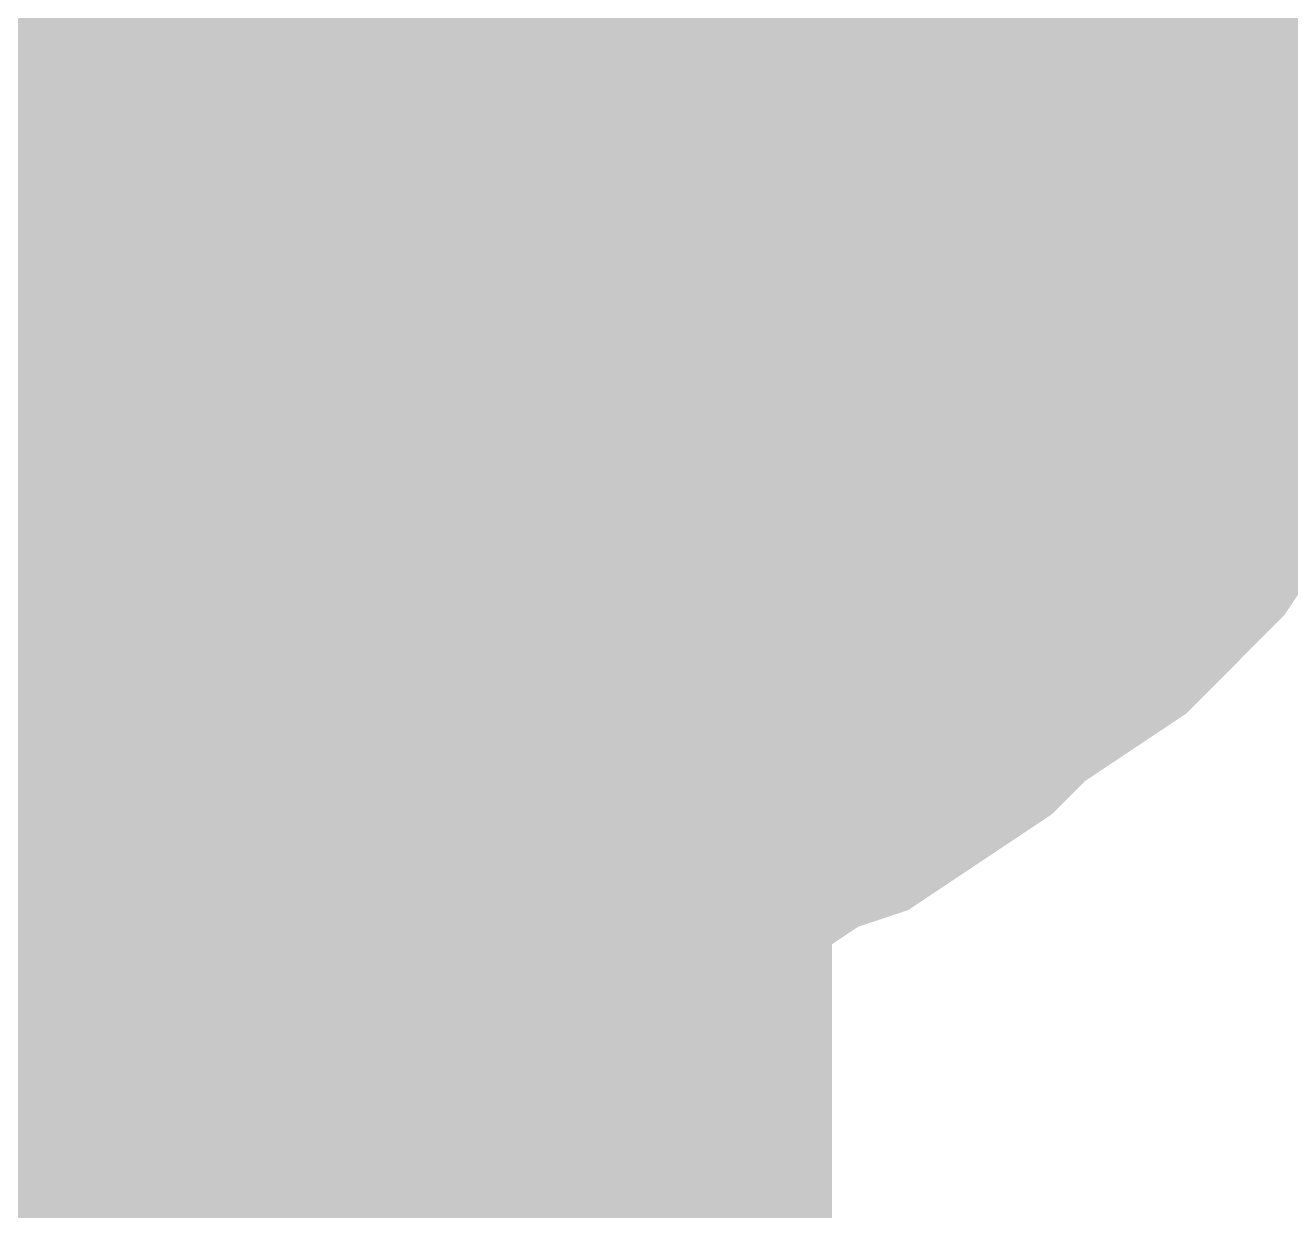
# Model space of a CAD drawing. Header units: inches. Extents: x 0 to 841, y 0 to 594.
# Drawn here: x 199.854 to 200.703, y 556.481 to 557.277 of the extents above; entities that cross this region are included whole.
import ezdxf

# ---------------------------------------------------------------- set-up
doc = ezdxf.new("R2010")
doc.units = ezdxf.units.IN
doc.layers.add('Sheet', color=255, linetype='Continuous')

msp = doc.modelspace()

# ---------------------------------------------------------------- linework, layer by layer
at = {"layer": 'Sheet'}
for points in [[(200.02047, 557.49263, 0.7493, 0.7493, 0), (200.02047, 562.48979, 0.7493, 0.7493, 0)], [(187.5227, 557.49263, 0.7493, 0.7493, 0), (200.02047, 557.49263, 0.7493, 0.7493, 0), (200.02047, 557.49263, 0.7493, 0.7493, 0), (215.02228, 557.49263, 0.7493, 0.7493, 0), (215.02228, 557.49263, 0.7493, 0.7493, 0), (227.52005, 557.49263, 0.7493, 0.7493, 0)], [(200.02047, 557.49263, 0.7493, 0.7493, 0), (200.02047, 551.99013, 0.7493, 0.7493, 0)], [(200.02047, 557.49263, 0.7493, 0.7493, 0), (200.02047, 557.49263, 0.7493, 0.7493, 0)], [(200.02047, 552.49546, 0.29972, 0.29972, 0), (200.02047, 557.49263, 0.29972, 0.29972, 0)], [(200.78403, 557.45894, 0.29972, 0.29972, 0), (200.78403, 557.41402, 0.29972, 0.29972, 0), (200.7728, 557.38033, 0.29972, 0.29972, 0), (200.7728, 557.33541, 0.29972, 0.29972, 0), (200.76158, 557.30172, 0.29972, 0.29972, 0), (200.75035, 557.26804, 0.29972, 0.29972, 0), (200.73912, 557.23435, 0.29972, 0.29972, 0), (200.72789, 557.20066, 0.29972, 0.29972, 0), (200.70543, 557.16697, 0.29972, 0.29972, 0), (200.6942, 557.13328, 0.29972, 0.29972, 0), (200.67174, 557.09959, 0.29972, 0.29972, 0), (200.64929, 557.0659, 0.29972, 0.29972, 0), (200.62683, 557.04344, 0.29972, 0.29972, 0), (200.60437, 557.00976, 0.29972, 0.29972, 0), (200.58191, 556.97607, 0.29972, 0.29972, 0), (200.55946, 556.95361, 0.29972, 0.29972, 0), (200.537, 556.93115, 0.29972, 0.29972, 0), (200.50331, 556.90869, 0.29972, 0.29972, 0), (200.46962, 556.88623, 0.29972, 0.29972, 0), (200.44717, 556.86377, 0.29972, 0.29972, 0), (200.41348, 556.84131, 0.29972, 0.29972, 0), (200.37979, 556.81885, 0.29972, 0.29972, 0), (200.34611, 556.80762, 0.29972, 0.29972, 0), (200.31242, 556.78516, 0.29972, 0.29972, 0), (200.27873, 556.77393, 0.29972, 0.29972, 0), (200.24505, 556.7627, 0.29972, 0.29972, 0), (200.21136, 556.75148, 0.29972, 0.29972, 0), (200.17767, 556.74025, 0.29972, 0.29972, 0), (200.13276, 556.74025, 0.29972, 0.29972, 0), (200.09907, 556.72902, 0.29972, 0.29972, 0), (200.05415, 556.72902, 0.29972, 0.29972, 0), (200.02047, 556.72902, 0.29972, 0.29972, 0)], [(200.78403, 557.45894, 0.29972, 0.29972, 0), (200.78403, 557.41402, 0.29972, 0.29972, 0), (200.7728, 557.38033, 0.29972, 0.29972, 0), (200.7728, 557.33541, 0.29972, 0.29972, 0), (200.76158, 557.30172, 0.29972, 0.29972, 0), (200.75035, 557.26804, 0.29972, 0.29972, 0), (200.73912, 557.23435, 0.29972, 0.29972, 0), (200.72789, 557.20066, 0.29972, 0.29972, 0), (200.70543, 557.16697, 0.29972, 0.29972, 0), (200.6942, 557.13328, 0.29972, 0.29972, 0), (200.67174, 557.09959, 0.29972, 0.29972, 0), (200.64929, 557.0659, 0.29972, 0.29972, 0), (200.62683, 557.04344, 0.29972, 0.29972, 0), (200.60437, 557.00976, 0.29972, 0.29972, 0), (200.58191, 556.97607, 0.29972, 0.29972, 0), (200.55946, 556.95361, 0.29972, 0.29972, 0), (200.537, 556.93115, 0.29972, 0.29972, 0), (200.50331, 556.90869, 0.29972, 0.29972, 0), (200.46962, 556.88623, 0.29972, 0.29972, 0), (200.44717, 556.86377, 0.29972, 0.29972, 0), (200.41348, 556.84131, 0.29972, 0.29972, 0), (200.37979, 556.81885, 0.29972, 0.29972, 0), (200.34611, 556.80762, 0.29972, 0.29972, 0), (200.31242, 556.78516, 0.29972, 0.29972, 0), (200.27873, 556.77393, 0.29972, 0.29972, 0), (200.24505, 556.7627, 0.29972, 0.29972, 0), (200.21136, 556.75148, 0.29972, 0.29972, 0), (200.17767, 556.74025, 0.29972, 0.29972, 0), (200.13276, 556.74025, 0.29972, 0.29972, 0), (200.09907, 556.72902, 0.29972, 0.29972, 0), (200.05415, 556.72902, 0.29972, 0.29972, 0), (200.02047, 556.72902, 0.29972, 0.29972, 0)], [(200.78403, 557.45894, 0.29972, 0.29972, 0), (200.78403, 557.41402, 0.29972, 0.29972, 0), (200.7728, 557.38033, 0.29972, 0.29972, 0), (200.7728, 557.33541, 0.29972, 0.29972, 0), (200.76158, 557.30172, 0.29972, 0.29972, 0), (200.75035, 557.26804, 0.29972, 0.29972, 0), (200.73912, 557.23435, 0.29972, 0.29972, 0), (200.72789, 557.20066, 0.29972, 0.29972, 0), (200.70543, 557.16697, 0.29972, 0.29972, 0), (200.6942, 557.13328, 0.29972, 0.29972, 0), (200.67174, 557.09959, 0.29972, 0.29972, 0), (200.64929, 557.0659, 0.29972, 0.29972, 0), (200.62683, 557.04344, 0.29972, 0.29972, 0), (200.60437, 557.00976, 0.29972, 0.29972, 0), (200.58191, 556.97607, 0.29972, 0.29972, 0), (200.55946, 556.95361, 0.29972, 0.29972, 0), (200.537, 556.93115, 0.29972, 0.29972, 0), (200.50331, 556.90869, 0.29972, 0.29972, 0), (200.46962, 556.88623, 0.29972, 0.29972, 0), (200.44717, 556.86377, 0.29972, 0.29972, 0), (200.41348, 556.84131, 0.29972, 0.29972, 0), (200.37979, 556.81885, 0.29972, 0.29972, 0), (200.34611, 556.80762, 0.29972, 0.29972, 0), (200.31242, 556.78516, 0.29972, 0.29972, 0), (200.27873, 556.77393, 0.29972, 0.29972, 0), (200.24505, 556.7627, 0.29972, 0.29972, 0), (200.21136, 556.75148, 0.29972, 0.29972, 0), (200.17767, 556.74025, 0.29972, 0.29972, 0), (200.13276, 556.74025, 0.29972, 0.29972, 0), (200.09907, 556.72902, 0.29972, 0.29972, 0), (200.05415, 556.72902, 0.29972, 0.29972, 0), (200.02047, 556.72902, 0.29972, 0.29972, 0)], [(200.78403, 557.45894, 0.29972, 0.29972, 0), (200.78403, 557.41402, 0.29972, 0.29972, 0), (200.7728, 557.38033, 0.29972, 0.29972, 0), (200.7728, 557.33541, 0.29972, 0.29972, 0), (200.76158, 557.30172, 0.29972, 0.29972, 0), (200.75035, 557.26804, 0.29972, 0.29972, 0), (200.73912, 557.23435, 0.29972, 0.29972, 0), (200.72789, 557.20066, 0.29972, 0.29972, 0), (200.70543, 557.16697, 0.29972, 0.29972, 0), (200.6942, 557.13328, 0.29972, 0.29972, 0), (200.67174, 557.09959, 0.29972, 0.29972, 0), (200.64929, 557.0659, 0.29972, 0.29972, 0), (200.62683, 557.04344, 0.29972, 0.29972, 0), (200.60437, 557.00976, 0.29972, 0.29972, 0), (200.58191, 556.97607, 0.29972, 0.29972, 0), (200.55946, 556.95361, 0.29972, 0.29972, 0), (200.537, 556.93115, 0.29972, 0.29972, 0), (200.50331, 556.90869, 0.29972, 0.29972, 0), (200.46962, 556.88623, 0.29972, 0.29972, 0), (200.44717, 556.86377, 0.29972, 0.29972, 0), (200.41348, 556.84131, 0.29972, 0.29972, 0), (200.37979, 556.81885, 0.29972, 0.29972, 0), (200.34611, 556.80762, 0.29972, 0.29972, 0), (200.31242, 556.78516, 0.29972, 0.29972, 0), (200.27873, 556.77393, 0.29972, 0.29972, 0), (200.24505, 556.7627, 0.29972, 0.29972, 0), (200.21136, 556.75148, 0.29972, 0.29972, 0), (200.17767, 556.74025, 0.29972, 0.29972, 0), (200.13276, 556.74025, 0.29972, 0.29972, 0), (200.09907, 556.72902, 0.29972, 0.29972, 0), (200.05415, 556.72902, 0.29972, 0.29972, 0), (200.02047, 556.72902, 0.29972, 0.29972, 0)], [(200.78403, 557.45894, 0.29972, 0.29972, 0), (200.78403, 557.41402, 0.29972, 0.29972, 0), (200.7728, 557.38033, 0.29972, 0.29972, 0), (200.7728, 557.33541, 0.29972, 0.29972, 0), (200.76158, 557.30172, 0.29972, 0.29972, 0), (200.75035, 557.26804, 0.29972, 0.29972, 0), (200.73912, 557.23435, 0.29972, 0.29972, 0), (200.72789, 557.20066, 0.29972, 0.29972, 0), (200.70543, 557.16697, 0.29972, 0.29972, 0), (200.6942, 557.13328, 0.29972, 0.29972, 0), (200.67174, 557.09959, 0.29972, 0.29972, 0), (200.64929, 557.0659, 0.29972, 0.29972, 0), (200.62683, 557.04344, 0.29972, 0.29972, 0), (200.60437, 557.00976, 0.29972, 0.29972, 0), (200.58191, 556.97607, 0.29972, 0.29972, 0), (200.55946, 556.95361, 0.29972, 0.29972, 0), (200.537, 556.93115, 0.29972, 0.29972, 0), (200.50331, 556.90869, 0.29972, 0.29972, 0), (200.46962, 556.88623, 0.29972, 0.29972, 0), (200.44717, 556.86377, 0.29972, 0.29972, 0), (200.41348, 556.84131, 0.29972, 0.29972, 0), (200.37979, 556.81885, 0.29972, 0.29972, 0), (200.34611, 556.80762, 0.29972, 0.29972, 0), (200.31242, 556.78516, 0.29972, 0.29972, 0), (200.27873, 556.77393, 0.29972, 0.29972, 0), (200.24505, 556.7627, 0.29972, 0.29972, 0), (200.21136, 556.75148, 0.29972, 0.29972, 0), (200.17767, 556.74025, 0.29972, 0.29972, 0), (200.13276, 556.74025, 0.29972, 0.29972, 0), (200.09907, 556.72902, 0.29972, 0.29972, 0), (200.05415, 556.72902, 0.29972, 0.29972, 0), (200.02047, 556.72902, 0.29972, 0.29972, 0)], [(200.52577, 557.43648, 0.29972, 0.29972, 0), (200.51454, 557.41402, 0.29972, 0.29972, 0), (200.51454, 557.39156, 0.29972, 0.29972, 0), (200.51454, 557.3691, 0.29972, 0.29972, 0), (200.50331, 557.34664, 0.29972, 0.29972, 0), (200.49208, 557.31295, 0.29972, 0.29972, 0), (200.48085, 557.2905, 0.29972, 0.29972, 0), (200.48085, 557.26804, 0.29972, 0.29972, 0), (200.46962, 557.24558, 0.29972, 0.29972, 0), (200.4584, 557.23435, 0.29972, 0.29972, 0), (200.43594, 557.21189, 0.29972, 0.29972, 0), (200.42471, 557.18943, 0.29972, 0.29972, 0), (200.41348, 557.16697, 0.29972, 0.29972, 0), (200.39102, 557.15574, 0.29972, 0.29972, 0), (200.37979, 557.13328, 0.29972, 0.29972, 0), (200.35734, 557.12205, 0.29972, 0.29972, 0), (200.34611, 557.09959, 0.29972, 0.29972, 0), (200.32365, 557.08836, 0.29972, 0.29972, 0), (200.30119, 557.07713, 0.29972, 0.29972, 0), (200.27873, 557.05467, 0.29972, 0.29972, 0), (200.2675, 557.04344, 0.29972, 0.29972, 0), (200.24505, 557.03221, 0.29972, 0.29972, 0), (200.22259, 557.03221, 0.29972, 0.29972, 0), (200.20013, 557.02099, 0.29972, 0.29972, 0), (200.16644, 557.00976, 0.29972, 0.29972, 0), (200.14399, 556.99853, 0.29972, 0.29972, 0), (200.12153, 556.99853, 0.29972, 0.29972, 0), (200.09907, 556.99853, 0.29972, 0.29972, 0), (200.07661, 556.9873, 0.29972, 0.29972, 0), (200.04293, 556.9873, 0.29972, 0.29972, 0), (200.02047, 556.9873, 0.29972, 0.29972, 0)], [(200.52577, 557.43648, 0.29972, 0.29972, 0), (200.51454, 557.41402, 0.29972, 0.29972, 0), (200.51454, 557.39156, 0.29972, 0.29972, 0), (200.51454, 557.3691, 0.29972, 0.29972, 0), (200.50331, 557.34664, 0.29972, 0.29972, 0), (200.49208, 557.31295, 0.29972, 0.29972, 0), (200.48085, 557.2905, 0.29972, 0.29972, 0), (200.48085, 557.26804, 0.29972, 0.29972, 0), (200.46962, 557.24558, 0.29972, 0.29972, 0), (200.4584, 557.23435, 0.29972, 0.29972, 0), (200.43594, 557.21189, 0.29972, 0.29972, 0), (200.42471, 557.18943, 0.29972, 0.29972, 0), (200.41348, 557.16697, 0.29972, 0.29972, 0), (200.39102, 557.15574, 0.29972, 0.29972, 0), (200.37979, 557.13328, 0.29972, 0.29972, 0), (200.35734, 557.12205, 0.29972, 0.29972, 0), (200.34611, 557.09959, 0.29972, 0.29972, 0), (200.32365, 557.08836, 0.29972, 0.29972, 0), (200.30119, 557.07713, 0.29972, 0.29972, 0), (200.27873, 557.05467, 0.29972, 0.29972, 0), (200.2675, 557.04344, 0.29972, 0.29972, 0), (200.24505, 557.03221, 0.29972, 0.29972, 0), (200.22259, 557.03221, 0.29972, 0.29972, 0), (200.20013, 557.02099, 0.29972, 0.29972, 0), (200.16644, 557.00976, 0.29972, 0.29972, 0), (200.14399, 556.99853, 0.29972, 0.29972, 0), (200.12153, 556.99853, 0.29972, 0.29972, 0), (200.09907, 556.99853, 0.29972, 0.29972, 0), (200.07661, 556.9873, 0.29972, 0.29972, 0), (200.04293, 556.9873, 0.29972, 0.29972, 0), (200.02047, 556.9873, 0.29972, 0.29972, 0)], [(200.52577, 557.43648, 0.29972, 0.29972, 0), (200.51454, 557.41402, 0.29972, 0.29972, 0), (200.51454, 557.39156, 0.29972, 0.29972, 0), (200.51454, 557.3691, 0.29972, 0.29972, 0), (200.50331, 557.34664, 0.29972, 0.29972, 0), (200.49208, 557.31295, 0.29972, 0.29972, 0), (200.48085, 557.2905, 0.29972, 0.29972, 0), (200.48085, 557.26804, 0.29972, 0.29972, 0), (200.46962, 557.24558, 0.29972, 0.29972, 0), (200.4584, 557.23435, 0.29972, 0.29972, 0), (200.43594, 557.21189, 0.29972, 0.29972, 0), (200.42471, 557.18943, 0.29972, 0.29972, 0), (200.41348, 557.16697, 0.29972, 0.29972, 0), (200.39102, 557.15574, 0.29972, 0.29972, 0), (200.37979, 557.13328, 0.29972, 0.29972, 0), (200.35734, 557.12205, 0.29972, 0.29972, 0), (200.34611, 557.09959, 0.29972, 0.29972, 0), (200.32365, 557.08836, 0.29972, 0.29972, 0), (200.30119, 557.07713, 0.29972, 0.29972, 0), (200.27873, 557.05467, 0.29972, 0.29972, 0), (200.2675, 557.04344, 0.29972, 0.29972, 0), (200.24505, 557.03221, 0.29972, 0.29972, 0), (200.22259, 557.03221, 0.29972, 0.29972, 0), (200.20013, 557.02099, 0.29972, 0.29972, 0), (200.16644, 557.00976, 0.29972, 0.29972, 0), (200.14399, 556.99853, 0.29972, 0.29972, 0), (200.12153, 556.99853, 0.29972, 0.29972, 0), (200.09907, 556.99853, 0.29972, 0.29972, 0), (200.07661, 556.9873, 0.29972, 0.29972, 0), (200.04293, 556.9873, 0.29972, 0.29972, 0), (200.02047, 556.9873, 0.29972, 0.29972, 0)], [(200.52577, 557.43648, 0.29972, 0.29972, 0), (200.51454, 557.41402, 0.29972, 0.29972, 0), (200.51454, 557.39156, 0.29972, 0.29972, 0), (200.51454, 557.3691, 0.29972, 0.29972, 0), (200.50331, 557.34664, 0.29972, 0.29972, 0), (200.49208, 557.31295, 0.29972, 0.29972, 0), (200.48085, 557.2905, 0.29972, 0.29972, 0), (200.48085, 557.26804, 0.29972, 0.29972, 0), (200.46962, 557.24558, 0.29972, 0.29972, 0), (200.4584, 557.23435, 0.29972, 0.29972, 0), (200.43594, 557.21189, 0.29972, 0.29972, 0), (200.42471, 557.18943, 0.29972, 0.29972, 0), (200.41348, 557.16697, 0.29972, 0.29972, 0), (200.39102, 557.15574, 0.29972, 0.29972, 0), (200.37979, 557.13328, 0.29972, 0.29972, 0), (200.35734, 557.12205, 0.29972, 0.29972, 0), (200.34611, 557.09959, 0.29972, 0.29972, 0), (200.32365, 557.08836, 0.29972, 0.29972, 0), (200.30119, 557.07713, 0.29972, 0.29972, 0), (200.27873, 557.05467, 0.29972, 0.29972, 0), (200.2675, 557.04344, 0.29972, 0.29972, 0), (200.24505, 557.03221, 0.29972, 0.29972, 0), (200.22259, 557.03221, 0.29972, 0.29972, 0), (200.20013, 557.02099, 0.29972, 0.29972, 0), (200.16644, 557.00976, 0.29972, 0.29972, 0), (200.14399, 556.99853, 0.29972, 0.29972, 0), (200.12153, 556.99853, 0.29972, 0.29972, 0), (200.09907, 556.99853, 0.29972, 0.29972, 0), (200.07661, 556.9873, 0.29972, 0.29972, 0), (200.04293, 556.9873, 0.29972, 0.29972, 0), (200.02047, 556.9873, 0.29972, 0.29972, 0)], [(200.50331, 557.34664, 0.09906, 0.09906, 0), (200.49208, 557.31295, 0.09906, 0.09906, 0), (200.48085, 557.2905, 0.09906, 0.09906, 0), (200.48085, 557.26804, 0.09906, 0.09906, 0), (200.46962, 557.24558, 0.09906, 0.09906, 0), (200.4584, 557.23435, 0.09906, 0.09906, 0), (200.43594, 557.21189, 0.09906, 0.09906, 0), (200.42471, 557.18943, 0.09906, 0.09906, 0), (200.41348, 557.16697, 0.09906, 0.09906, 0), (200.39102, 557.15574, 0.09906, 0.09906, 0), (200.37979, 557.13328, 0.09906, 0.09906, 0), (200.35734, 557.12205, 0.09906, 0.09906, 0), (200.34611, 557.09959, 0.09906, 0.09906, 0), (200.32365, 557.08836, 0.09906, 0.09906, 0), (200.30119, 557.07713, 0.09906, 0.09906, 0), (200.27873, 557.05467, 0.09906, 0.09906, 0), (200.2675, 557.04344, 0.09906, 0.09906, 0), (200.24505, 557.03221, 0.09906, 0.09906, 0), (200.22259, 557.03221, 0.09906, 0.09906, 0), (200.20013, 557.02099, 0.09906, 0.09906, 0), (200.16644, 557.00976, 0.09906, 0.09906, 0), (200.14399, 556.99853, 0.09906, 0.09906, 0), (200.12153, 556.99853, 0.09906, 0.09906, 0), (200.09907, 556.99853, 0.09906, 0.09906, 0), (200.07661, 556.9873, 0.09906, 0.09906, 0), (200.04293, 556.9873, 0.09906, 0.09906, 0), (200.02047, 556.9873, 0.09906, 0.09906, 0)], [(200.50331, 557.34664, 0.09906, 0.09906, 0), (200.49208, 557.31295, 0.09906, 0.09906, 0), (200.48085, 557.2905, 0.09906, 0.09906, 0), (200.48085, 557.26804, 0.09906, 0.09906, 0), (200.46962, 557.24558, 0.09906, 0.09906, 0), (200.4584, 557.23435, 0.09906, 0.09906, 0), (200.43594, 557.21189, 0.09906, 0.09906, 0), (200.42471, 557.18943, 0.09906, 0.09906, 0), (200.41348, 557.16697, 0.09906, 0.09906, 0), (200.39102, 557.15574, 0.09906, 0.09906, 0), (200.37979, 557.13328, 0.09906, 0.09906, 0), (200.35734, 557.12205, 0.09906, 0.09906, 0), (200.34611, 557.09959, 0.09906, 0.09906, 0), (200.32365, 557.08836, 0.09906, 0.09906, 0), (200.30119, 557.07713, 0.09906, 0.09906, 0), (200.27873, 557.05467, 0.09906, 0.09906, 0), (200.2675, 557.04344, 0.09906, 0.09906, 0), (200.24505, 557.03221, 0.09906, 0.09906, 0), (200.22259, 557.03221, 0.09906, 0.09906, 0), (200.20013, 557.02099, 0.09906, 0.09906, 0), (200.16644, 557.00976, 0.09906, 0.09906, 0), (200.14399, 556.99853, 0.09906, 0.09906, 0), (200.12153, 556.99853, 0.09906, 0.09906, 0), (200.09907, 556.99853, 0.09906, 0.09906, 0), (200.07661, 556.9873, 0.09906, 0.09906, 0), (200.04293, 556.9873, 0.09906, 0.09906, 0), (200.02047, 556.9873, 0.09906, 0.09906, 0)], [(200.50331, 557.34664, 0.09906, 0.09906, 0), (200.49208, 557.31295, 0.09906, 0.09906, 0), (200.48085, 557.2905, 0.09906, 0.09906, 0), (200.48085, 557.26804, 0.09906, 0.09906, 0), (200.46962, 557.24558, 0.09906, 0.09906, 0), (200.4584, 557.23435, 0.09906, 0.09906, 0), (200.43594, 557.21189, 0.09906, 0.09906, 0), (200.42471, 557.18943, 0.09906, 0.09906, 0), (200.41348, 557.16697, 0.09906, 0.09906, 0), (200.39102, 557.15574, 0.09906, 0.09906, 0), (200.37979, 557.13328, 0.09906, 0.09906, 0), (200.35734, 557.12205, 0.09906, 0.09906, 0), (200.34611, 557.09959, 0.09906, 0.09906, 0), (200.32365, 557.08836, 0.09906, 0.09906, 0), (200.30119, 557.07713, 0.09906, 0.09906, 0), (200.27873, 557.05467, 0.09906, 0.09906, 0), (200.2675, 557.04344, 0.09906, 0.09906, 0), (200.24505, 557.03221, 0.09906, 0.09906, 0), (200.22259, 557.03221, 0.09906, 0.09906, 0), (200.20013, 557.02099, 0.09906, 0.09906, 0), (200.16644, 557.00976, 0.09906, 0.09906, 0), (200.14399, 556.99853, 0.09906, 0.09906, 0), (200.12153, 556.99853, 0.09906, 0.09906, 0), (200.09907, 556.99853, 0.09906, 0.09906, 0), (200.07661, 556.9873, 0.09906, 0.09906, 0), (200.04293, 556.9873, 0.09906, 0.09906, 0), (200.02047, 556.9873, 0.09906, 0.09906, 0)], [(200.50331, 557.34664, 0.09906, 0.09906, 0), (200.49208, 557.31295, 0.09906, 0.09906, 0), (200.48085, 557.2905, 0.09906, 0.09906, 0), (200.48085, 557.26804, 0.09906, 0.09906, 0), (200.46962, 557.24558, 0.09906, 0.09906, 0), (200.4584, 557.23435, 0.09906, 0.09906, 0), (200.43594, 557.21189, 0.09906, 0.09906, 0), (200.42471, 557.18943, 0.09906, 0.09906, 0), (200.41348, 557.16697, 0.09906, 0.09906, 0), (200.39102, 557.15574, 0.09906, 0.09906, 0), (200.37979, 557.13328, 0.09906, 0.09906, 0), (200.35734, 557.12205, 0.09906, 0.09906, 0), (200.34611, 557.09959, 0.09906, 0.09906, 0), (200.32365, 557.08836, 0.09906, 0.09906, 0), (200.30119, 557.07713, 0.09906, 0.09906, 0), (200.27873, 557.05467, 0.09906, 0.09906, 0), (200.2675, 557.04344, 0.09906, 0.09906, 0), (200.24505, 557.03221, 0.09906, 0.09906, 0), (200.22259, 557.03221, 0.09906, 0.09906, 0), (200.20013, 557.02099, 0.09906, 0.09906, 0), (200.16644, 557.00976, 0.09906, 0.09906, 0), (200.14399, 556.99853, 0.09906, 0.09906, 0), (200.12153, 556.99853, 0.09906, 0.09906, 0), (200.09907, 556.99853, 0.09906, 0.09906, 0), (200.07661, 556.9873, 0.09906, 0.09906, 0), (200.04293, 556.9873, 0.09906, 0.09906, 0), (200.02047, 556.9873, 0.09906, 0.09906, 0)], [(200.76158, 557.30172, 0.09906, 0.09906, 0), (200.75035, 557.26804, 0.09906, 0.09906, 0), (200.73912, 557.23435, 0.09906, 0.09906, 0), (200.72789, 557.20066, 0.09906, 0.09906, 0), (200.70543, 557.16697, 0.09906, 0.09906, 0), (200.6942, 557.13328, 0.09906, 0.09906, 0), (200.67174, 557.09959, 0.09906, 0.09906, 0), (200.64929, 557.0659, 0.09906, 0.09906, 0), (200.62683, 557.04344, 0.09906, 0.09906, 0), (200.60437, 557.00976, 0.09906, 0.09906, 0), (200.58191, 556.97607, 0.09906, 0.09906, 0), (200.55946, 556.95361, 0.09906, 0.09906, 0), (200.537, 556.93115, 0.09906, 0.09906, 0), (200.50331, 556.90869, 0.09906, 0.09906, 0), (200.46962, 556.88623, 0.09906, 0.09906, 0), (200.44717, 556.86377, 0.09906, 0.09906, 0), (200.41348, 556.84131, 0.09906, 0.09906, 0), (200.37979, 556.81885, 0.09906, 0.09906, 0), (200.34611, 556.80762, 0.09906, 0.09906, 0), (200.31242, 556.78516, 0.09906, 0.09906, 0), (200.27873, 556.77393, 0.09906, 0.09906, 0), (200.24505, 556.7627, 0.09906, 0.09906, 0), (200.21136, 556.75148, 0.09906, 0.09906, 0), (200.17767, 556.74025, 0.09906, 0.09906, 0), (200.13276, 556.74025, 0.09906, 0.09906, 0), (200.09907, 556.72902, 0.09906, 0.09906, 0), (200.05415, 556.72902, 0.09906, 0.09906, 0), (200.02047, 556.72902, 0.09906, 0.09906, 0)], [(200.76158, 557.30172, 0.09906, 0.09906, 0), (200.75035, 557.26804, 0.09906, 0.09906, 0), (200.73912, 557.23435, 0.09906, 0.09906, 0), (200.72789, 557.20066, 0.09906, 0.09906, 0), (200.70543, 557.16697, 0.09906, 0.09906, 0), (200.6942, 557.13328, 0.09906, 0.09906, 0), (200.67174, 557.09959, 0.09906, 0.09906, 0), (200.64929, 557.0659, 0.09906, 0.09906, 0), (200.62683, 557.04344, 0.09906, 0.09906, 0), (200.60437, 557.00976, 0.09906, 0.09906, 0), (200.58191, 556.97607, 0.09906, 0.09906, 0), (200.55946, 556.95361, 0.09906, 0.09906, 0), (200.537, 556.93115, 0.09906, 0.09906, 0), (200.50331, 556.90869, 0.09906, 0.09906, 0), (200.46962, 556.88623, 0.09906, 0.09906, 0), (200.44717, 556.86377, 0.09906, 0.09906, 0), (200.41348, 556.84131, 0.09906, 0.09906, 0), (200.37979, 556.81885, 0.09906, 0.09906, 0), (200.34611, 556.80762, 0.09906, 0.09906, 0), (200.31242, 556.78516, 0.09906, 0.09906, 0), (200.27873, 556.77393, 0.09906, 0.09906, 0), (200.24505, 556.7627, 0.09906, 0.09906, 0), (200.21136, 556.75148, 0.09906, 0.09906, 0), (200.17767, 556.74025, 0.09906, 0.09906, 0), (200.13276, 556.74025, 0.09906, 0.09906, 0), (200.09907, 556.72902, 0.09906, 0.09906, 0), (200.05415, 556.72902, 0.09906, 0.09906, 0), (200.02047, 556.72902, 0.09906, 0.09906, 0)], [(200.76158, 557.30172, 0.09906, 0.09906, 0), (200.75035, 557.26804, 0.09906, 0.09906, 0), (200.73912, 557.23435, 0.09906, 0.09906, 0), (200.72789, 557.20066, 0.09906, 0.09906, 0), (200.70543, 557.16697, 0.09906, 0.09906, 0), (200.6942, 557.13328, 0.09906, 0.09906, 0), (200.67174, 557.09959, 0.09906, 0.09906, 0), (200.64929, 557.0659, 0.09906, 0.09906, 0), (200.62683, 557.04344, 0.09906, 0.09906, 0), (200.60437, 557.00976, 0.09906, 0.09906, 0), (200.58191, 556.97607, 0.09906, 0.09906, 0), (200.55946, 556.95361, 0.09906, 0.09906, 0), (200.537, 556.93115, 0.09906, 0.09906, 0), (200.50331, 556.90869, 0.09906, 0.09906, 0), (200.46962, 556.88623, 0.09906, 0.09906, 0), (200.44717, 556.86377, 0.09906, 0.09906, 0), (200.41348, 556.84131, 0.09906, 0.09906, 0), (200.37979, 556.81885, 0.09906, 0.09906, 0), (200.34611, 556.80762, 0.09906, 0.09906, 0), (200.31242, 556.78516, 0.09906, 0.09906, 0), (200.27873, 556.77393, 0.09906, 0.09906, 0), (200.24505, 556.7627, 0.09906, 0.09906, 0), (200.21136, 556.75148, 0.09906, 0.09906, 0), (200.17767, 556.74025, 0.09906, 0.09906, 0), (200.13276, 556.74025, 0.09906, 0.09906, 0), (200.09907, 556.72902, 0.09906, 0.09906, 0), (200.05415, 556.72902, 0.09906, 0.09906, 0), (200.02047, 556.72902, 0.09906, 0.09906, 0)], [(200.76158, 557.30172, 0.09906, 0.09906, 0), (200.75035, 557.26804, 0.09906, 0.09906, 0), (200.73912, 557.23435, 0.09906, 0.09906, 0), (200.72789, 557.20066, 0.09906, 0.09906, 0), (200.70543, 557.16697, 0.09906, 0.09906, 0), (200.6942, 557.13328, 0.09906, 0.09906, 0), (200.67174, 557.09959, 0.09906, 0.09906, 0), (200.64929, 557.0659, 0.09906, 0.09906, 0), (200.62683, 557.04344, 0.09906, 0.09906, 0), (200.60437, 557.00976, 0.09906, 0.09906, 0), (200.58191, 556.97607, 0.09906, 0.09906, 0), (200.55946, 556.95361, 0.09906, 0.09906, 0), (200.537, 556.93115, 0.09906, 0.09906, 0), (200.50331, 556.90869, 0.09906, 0.09906, 0), (200.46962, 556.88623, 0.09906, 0.09906, 0), (200.44717, 556.86377, 0.09906, 0.09906, 0), (200.41348, 556.84131, 0.09906, 0.09906, 0), (200.37979, 556.81885, 0.09906, 0.09906, 0), (200.34611, 556.80762, 0.09906, 0.09906, 0), (200.31242, 556.78516, 0.09906, 0.09906, 0), (200.27873, 556.77393, 0.09906, 0.09906, 0), (200.24505, 556.7627, 0.09906, 0.09906, 0), (200.21136, 556.75148, 0.09906, 0.09906, 0), (200.17767, 556.74025, 0.09906, 0.09906, 0), (200.13276, 556.74025, 0.09906, 0.09906, 0), (200.09907, 556.72902, 0.09906, 0.09906, 0), (200.05415, 556.72902, 0.09906, 0.09906, 0), (200.02047, 556.72902, 0.09906, 0.09906, 0)], [(200.76158, 557.30172, 0.09906, 0.09906, 0), (200.75035, 557.26804, 0.09906, 0.09906, 0), (200.73912, 557.23435, 0.09906, 0.09906, 0), (200.72789, 557.20066, 0.09906, 0.09906, 0), (200.70543, 557.16697, 0.09906, 0.09906, 0), (200.6942, 557.13328, 0.09906, 0.09906, 0), (200.67174, 557.09959, 0.09906, 0.09906, 0), (200.64929, 557.0659, 0.09906, 0.09906, 0), (200.62683, 557.04344, 0.09906, 0.09906, 0), (200.60437, 557.00976, 0.09906, 0.09906, 0), (200.58191, 556.97607, 0.09906, 0.09906, 0), (200.55946, 556.95361, 0.09906, 0.09906, 0), (200.537, 556.93115, 0.09906, 0.09906, 0), (200.50331, 556.90869, 0.09906, 0.09906, 0), (200.46962, 556.88623, 0.09906, 0.09906, 0), (200.44717, 556.86377, 0.09906, 0.09906, 0), (200.41348, 556.84131, 0.09906, 0.09906, 0), (200.37979, 556.81885, 0.09906, 0.09906, 0), (200.34611, 556.80762, 0.09906, 0.09906, 0), (200.31242, 556.78516, 0.09906, 0.09906, 0), (200.27873, 556.77393, 0.09906, 0.09906, 0), (200.24505, 556.7627, 0.09906, 0.09906, 0), (200.21136, 556.75148, 0.09906, 0.09906, 0), (200.17767, 556.74025, 0.09906, 0.09906, 0), (200.13276, 556.74025, 0.09906, 0.09906, 0), (200.09907, 556.72902, 0.09906, 0.09906, 0), (200.05415, 556.72902, 0.09906, 0.09906, 0), (200.02047, 556.72902, 0.09906, 0.09906, 0)], [(200.02047, 556.9873, 0.29972, 0.29972, 0), (199.99801, 556.9873, 0.29972, 0.29972, 0), (199.96432, 556.9873, 0.29972, 0.29972, 0), (199.94187, 556.99853, 0.29972, 0.29972, 0), (199.91941, 556.99853, 0.29972, 0.29972, 0), (199.89695, 556.99853, 0.29972, 0.29972, 0), (199.87449, 557.00976, 0.29972, 0.29972, 0), (199.84081, 557.02099, 0.29972, 0.29972, 0), (199.81835, 557.03221, 0.29972, 0.29972, 0), (199.79589, 557.03221, 0.29972, 0.29972, 0), (199.77343, 557.04344, 0.29972, 0.29972, 0), (199.7622, 557.05467, 0.29972, 0.29972, 0), (199.73975, 557.07713, 0.29972, 0.29972, 0), (199.71729, 557.08836, 0.29972, 0.29972, 0), (199.69483, 557.09959, 0.29972, 0.29972, 0)], [(200.02047, 556.9873, 0.29972, 0.29972, 0), (199.99801, 556.9873, 0.29972, 0.29972, 0), (199.96432, 556.9873, 0.29972, 0.29972, 0), (199.94187, 556.99853, 0.29972, 0.29972, 0), (199.91941, 556.99853, 0.29972, 0.29972, 0), (199.89695, 556.99853, 0.29972, 0.29972, 0), (199.87449, 557.00976, 0.29972, 0.29972, 0), (199.84081, 557.02099, 0.29972, 0.29972, 0), (199.81835, 557.03221, 0.29972, 0.29972, 0), (199.79589, 557.03221, 0.29972, 0.29972, 0), (199.77343, 557.04344, 0.29972, 0.29972, 0), (199.7622, 557.05467, 0.29972, 0.29972, 0), (199.73975, 557.07713, 0.29972, 0.29972, 0), (199.71729, 557.08836, 0.29972, 0.29972, 0), (199.69483, 557.09959, 0.29972, 0.29972, 0)], [(200.02047, 556.9873, 0.29972, 0.29972, 0), (199.99801, 556.9873, 0.29972, 0.29972, 0), (199.96432, 556.9873, 0.29972, 0.29972, 0), (199.94187, 556.99853, 0.29972, 0.29972, 0), (199.91941, 556.99853, 0.29972, 0.29972, 0), (199.89695, 556.99853, 0.29972, 0.29972, 0), (199.87449, 557.00976, 0.29972, 0.29972, 0), (199.84081, 557.02099, 0.29972, 0.29972, 0), (199.81835, 557.03221, 0.29972, 0.29972, 0), (199.79589, 557.03221, 0.29972, 0.29972, 0), (199.77343, 557.04344, 0.29972, 0.29972, 0), (199.7622, 557.05467, 0.29972, 0.29972, 0), (199.73975, 557.07713, 0.29972, 0.29972, 0), (199.71729, 557.08836, 0.29972, 0.29972, 0), (199.69483, 557.09959, 0.29972, 0.29972, 0)], [(200.02047, 556.9873, 0.29972, 0.29972, 0), (199.99801, 556.9873, 0.29972, 0.29972, 0), (199.96432, 556.9873, 0.29972, 0.29972, 0), (199.94187, 556.99853, 0.29972, 0.29972, 0), (199.91941, 556.99853, 0.29972, 0.29972, 0), (199.89695, 556.99853, 0.29972, 0.29972, 0), (199.87449, 557.00976, 0.29972, 0.29972, 0), (199.84081, 557.02099, 0.29972, 0.29972, 0), (199.81835, 557.03221, 0.29972, 0.29972, 0), (199.79589, 557.03221, 0.29972, 0.29972, 0), (199.77343, 557.04344, 0.29972, 0.29972, 0), (199.7622, 557.05467, 0.29972, 0.29972, 0), (199.73975, 557.07713, 0.29972, 0.29972, 0), (199.71729, 557.08836, 0.29972, 0.29972, 0), (199.69483, 557.09959, 0.29972, 0.29972, 0)], [(200.02047, 556.9873, 0.09906, 0.09906, 0), (199.99801, 556.9873, 0.09906, 0.09906, 0), (199.96432, 556.9873, 0.09906, 0.09906, 0), (199.94187, 556.99853, 0.09906, 0.09906, 0), (199.91941, 556.99853, 0.09906, 0.09906, 0), (199.89695, 556.99853, 0.09906, 0.09906, 0), (199.87449, 557.00976, 0.09906, 0.09906, 0), (199.84081, 557.02099, 0.09906, 0.09906, 0), (199.81835, 557.03221, 0.09906, 0.09906, 0), (199.79589, 557.03221, 0.09906, 0.09906, 0)], [(200.02047, 556.9873, 0.09906, 0.09906, 0), (199.99801, 556.9873, 0.09906, 0.09906, 0), (199.96432, 556.9873, 0.09906, 0.09906, 0), (199.94187, 556.99853, 0.09906, 0.09906, 0), (199.91941, 556.99853, 0.09906, 0.09906, 0), (199.89695, 556.99853, 0.09906, 0.09906, 0), (199.87449, 557.00976, 0.09906, 0.09906, 0), (199.84081, 557.02099, 0.09906, 0.09906, 0), (199.81835, 557.03221, 0.09906, 0.09906, 0), (199.79589, 557.03221, 0.09906, 0.09906, 0)], [(200.02047, 556.9873, 0.09906, 0.09906, 0), (199.99801, 556.9873, 0.09906, 0.09906, 0), (199.96432, 556.9873, 0.09906, 0.09906, 0), (199.94187, 556.99853, 0.09906, 0.09906, 0), (199.91941, 556.99853, 0.09906, 0.09906, 0), (199.89695, 556.99853, 0.09906, 0.09906, 0), (199.87449, 557.00976, 0.09906, 0.09906, 0), (199.84081, 557.02099, 0.09906, 0.09906, 0), (199.81835, 557.03221, 0.09906, 0.09906, 0), (199.79589, 557.03221, 0.09906, 0.09906, 0)], [(200.02047, 556.9873, 0.09906, 0.09906, 0), (199.99801, 556.9873, 0.09906, 0.09906, 0), (199.96432, 556.9873, 0.09906, 0.09906, 0), (199.94187, 556.99853, 0.09906, 0.09906, 0), (199.91941, 556.99853, 0.09906, 0.09906, 0), (199.89695, 556.99853, 0.09906, 0.09906, 0), (199.87449, 557.00976, 0.09906, 0.09906, 0), (199.84081, 557.02099, 0.09906, 0.09906, 0), (199.81835, 557.03221, 0.09906, 0.09906, 0), (199.79589, 557.03221, 0.09906, 0.09906, 0)], [(200.02047, 556.72902, 0.29972, 0.29972, 0), (199.97555, 556.72902, 0.29972, 0.29972, 0), (199.94187, 556.72902, 0.29972, 0.29972, 0), (199.90818, 556.74025, 0.29972, 0.29972, 0), (199.86326, 556.74025, 0.29972, 0.29972, 0), (199.82958, 556.75148, 0.29972, 0.29972, 0), (199.79589, 556.7627, 0.29972, 0.29972, 0), (199.75097, 556.77393, 0.29972, 0.29972, 0), (199.71729, 556.78516, 0.29972, 0.29972, 0), (199.6836, 556.80762, 0.29972, 0.29972, 0)], [(200.02047, 556.72902, 0.29972, 0.29972, 0), (199.97555, 556.72902, 0.29972, 0.29972, 0), (199.94187, 556.72902, 0.29972, 0.29972, 0), (199.90818, 556.74025, 0.29972, 0.29972, 0), (199.86326, 556.74025, 0.29972, 0.29972, 0), (199.82958, 556.75148, 0.29972, 0.29972, 0), (199.79589, 556.7627, 0.29972, 0.29972, 0), (199.75097, 556.77393, 0.29972, 0.29972, 0), (199.71729, 556.78516, 0.29972, 0.29972, 0), (199.6836, 556.80762, 0.29972, 0.29972, 0)], [(200.02047, 556.72902, 0.29972, 0.29972, 0), (199.97555, 556.72902, 0.29972, 0.29972, 0), (199.94187, 556.72902, 0.29972, 0.29972, 0), (199.90818, 556.74025, 0.29972, 0.29972, 0), (199.86326, 556.74025, 0.29972, 0.29972, 0), (199.82958, 556.75148, 0.29972, 0.29972, 0), (199.79589, 556.7627, 0.29972, 0.29972, 0), (199.75097, 556.77393, 0.29972, 0.29972, 0), (199.71729, 556.78516, 0.29972, 0.29972, 0), (199.6836, 556.80762, 0.29972, 0.29972, 0)], [(200.02047, 556.72902, 0.29972, 0.29972, 0), (199.97555, 556.72902, 0.29972, 0.29972, 0), (199.94187, 556.72902, 0.29972, 0.29972, 0), (199.90818, 556.74025, 0.29972, 0.29972, 0), (199.86326, 556.74025, 0.29972, 0.29972, 0), (199.82958, 556.75148, 0.29972, 0.29972, 0), (199.79589, 556.7627, 0.29972, 0.29972, 0), (199.75097, 556.77393, 0.29972, 0.29972, 0), (199.71729, 556.78516, 0.29972, 0.29972, 0), (199.6836, 556.80762, 0.29972, 0.29972, 0)], [(200.02047, 556.72902, 0.29972, 0.29972, 0), (199.97555, 556.72902, 0.29972, 0.29972, 0), (199.94187, 556.72902, 0.29972, 0.29972, 0), (199.90818, 556.74025, 0.29972, 0.29972, 0), (199.86326, 556.74025, 0.29972, 0.29972, 0), (199.82958, 556.75148, 0.29972, 0.29972, 0), (199.79589, 556.7627, 0.29972, 0.29972, 0), (199.75097, 556.77393, 0.29972, 0.29972, 0), (199.71729, 556.78516, 0.29972, 0.29972, 0), (199.6836, 556.80762, 0.29972, 0.29972, 0)], [(200.02047, 556.72902, 0.09906, 0.09906, 0), (199.97555, 556.72902, 0.09906, 0.09906, 0), (199.94187, 556.72902, 0.09906, 0.09906, 0), (199.90818, 556.74025, 0.09906, 0.09906, 0), (199.86326, 556.74025, 0.09906, 0.09906, 0), (199.82958, 556.75148, 0.09906, 0.09906, 0), (199.79589, 556.7627, 0.09906, 0.09906, 0)], [(200.02047, 556.72902, 0.09906, 0.09906, 0), (199.97555, 556.72902, 0.09906, 0.09906, 0), (199.94187, 556.72902, 0.09906, 0.09906, 0), (199.90818, 556.74025, 0.09906, 0.09906, 0), (199.86326, 556.74025, 0.09906, 0.09906, 0), (199.82958, 556.75148, 0.09906, 0.09906, 0), (199.79589, 556.7627, 0.09906, 0.09906, 0)], [(200.02047, 556.72902, 0.09906, 0.09906, 0), (199.97555, 556.72902, 0.09906, 0.09906, 0), (199.94187, 556.72902, 0.09906, 0.09906, 0), (199.90818, 556.74025, 0.09906, 0.09906, 0), (199.86326, 556.74025, 0.09906, 0.09906, 0), (199.82958, 556.75148, 0.09906, 0.09906, 0), (199.79589, 556.7627, 0.09906, 0.09906, 0)], [(200.02047, 556.72902, 0.09906, 0.09906, 0), (199.97555, 556.72902, 0.09906, 0.09906, 0), (199.94187, 556.72902, 0.09906, 0.09906, 0), (199.90818, 556.74025, 0.09906, 0.09906, 0), (199.86326, 556.74025, 0.09906, 0.09906, 0), (199.82958, 556.75148, 0.09906, 0.09906, 0), (199.79589, 556.7627, 0.09906, 0.09906, 0)], [(200.02047, 556.72902, 0.09906, 0.09906, 0), (199.97555, 556.72902, 0.09906, 0.09906, 0), (199.94187, 556.72902, 0.09906, 0.09906, 0), (199.90818, 556.74025, 0.09906, 0.09906, 0), (199.86326, 556.74025, 0.09906, 0.09906, 0), (199.82958, 556.75148, 0.09906, 0.09906, 0), (199.79589, 556.7627, 0.09906, 0.09906, 0)]]:
    msp.add_lwpolyline(points, format="xyseb", dxfattribs=at)
for points in [[(199.74585, 557.50002, 0.508, 0.508, 1), (200.25385, 557.50002, 0.508, 0.508, 1)], [(199.74601, 557.50002, 0.508, 0.508, 1), (200.25401, 557.50002, 0.508, 0.508, 1)]]:
    msp.add_lwpolyline(points, format="xyseb", close=True, dxfattribs=at)

doc.saveas('drawing.dxf')
